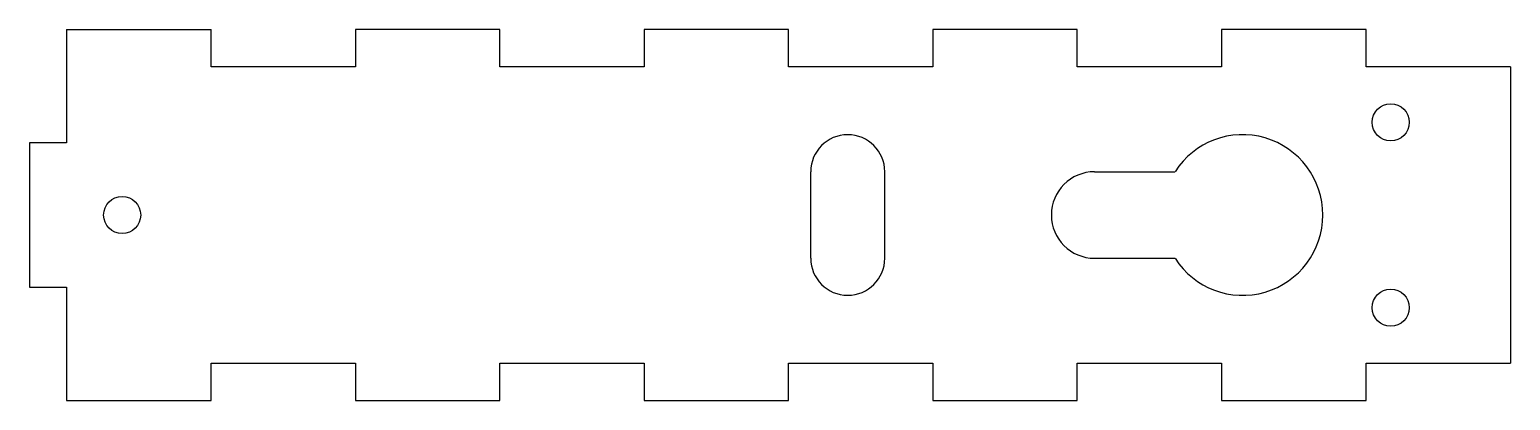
# Model space of a CAD drawing. Extents: x -56 to 64, y -128 to -98.
import ezdxf

# ---------------------------------------------------------------- set-up
doc = ezdxf.new("R2010")
doc.units = 0
doc.layers.add('VISIBLE', color=7, linetype='CONTINUOUS')

msp = doc.modelspace()

# ---------------------------------------------------------------- linework, layer by layer
at = {"layer": 'VISIBLE'}
for p, q in [((-53.05, -97.5), (-41.35, -97.5)), ((-53.05, -97.5), (-53.05, -106.65)), ((-41.35, -100.5), (-41.35, -97.5)), ((-17.95, -97.5), (-29.65, -97.5)), ((-29.65, -97.5), (-29.65, -100.5)), ((-17.95, -100.5), (-17.95, -97.5)), ((5.45, -97.5), (-6.25, -97.5)), ((-6.25, -97.5), (-6.25, -100.5)), ((5.45, -100.5), (5.45, -97.5)), ((28.85, -97.5), (17.15, -97.5)), ((17.15, -97.5), (17.15, -100.5)), ((28.85, -100.5), (28.85, -97.5)), ((52.25, -97.5), (40.55, -97.5)), ((40.55, -97.5), (40.55, -100.5)), ((52.25, -100.5), (52.25, -97.5)), ((-29.65, -100.5), (-41.35, -100.5)), ((-6.25, -100.5), (-17.95, -100.5)), ((17.15, -100.5), (5.45, -100.5)), ((40.55, -100.5), (28.85, -100.5)), ((63.95, -100.5), (52.25, -100.5)), ((63.95, -100.5), (63.95, -124.5)), ((-53.05, -106.65), (-56.05, -106.65)), ((-56.05, -106.65), (-56.05, -118.35)), ((7.25, -116), (7.25, -109)), ((13.25, -116), (13.25, -109)), ((30.25, -109), (36.77, -109)), ((30.25, -116), (36.77, -116)), ((-56.05, -118.35), (-53.05, -118.35)), ((-53.05, -118.35), (-53.05, -127.5)), ((-41.35, -124.5), (-29.65, -124.5)), ((-41.35, -127.5), (-41.35, -124.5)), ((-29.65, -124.5), (-29.65, -127.5)), ((-17.95, -127.5), (-17.95, -124.5)), ((-17.95, -124.5), (-6.25, -124.5)), ((-6.25, -124.5), (-6.25, -127.5)), ((5.45, -127.5), (5.45, -124.5)), ((5.45, -124.5), (17.15, -124.5)), ((17.15, -124.5), (17.15, -127.5)), ((28.85, -127.5), (28.85, -124.5)), ((28.85, -124.5), (40.55, -124.5)), ((40.55, -124.5), (40.55, -127.5)), ((52.25, -127.5), (52.25, -124.5)), ((52.25, -124.5), (63.95, -124.5)), ((-53.05, -127.5), (-41.35, -127.5)), ((-29.65, -127.5), (-17.95, -127.5)), ((-6.25, -127.5), (5.45, -127.5)), ((17.15, -127.5), (28.85, -127.5)), ((40.55, -127.5), (52.25, -127.5))]:
    msp.add_line(p, q, dxfattribs=at)
for centre in [(54.25, -105), (-48.55, -112.5), (54.25, -120)]:
    msp.add_circle(centre, 1.5, dxfattribs=at)
for centre, radius, start, end in [((10.25, -109), 3, 0, 180), ((42.25, -112.5), 6.5, 212.579, 147.421), ((30.25, -112.5), 3.5, 90, 270), ((10.25, -116), 3, 180, 0)]:
    msp.add_arc(centre, radius, start, end, dxfattribs=at)

doc.saveas('drawing.dxf')
